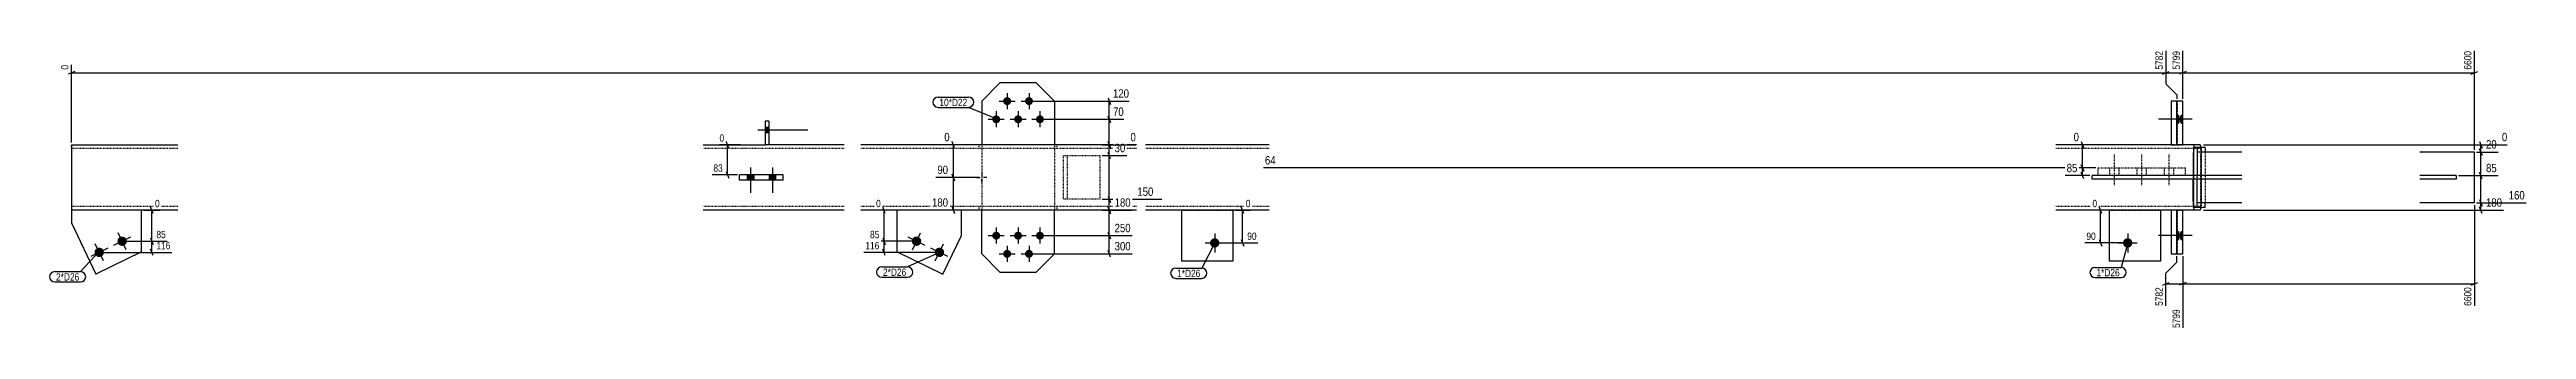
# Model space of a CAD drawing. Header units: millimetres. Extents: x 24 to 44783, y 9 to 937.
# Drawn here: x 23442 to 30245, y 10 to 780 of the extents above; entities that cross this region are included whole.
import ezdxf

# ---------------------------------------------------------------- set-up
doc = ezdxf.new("R2010")
doc.units = ezdxf.units.MM
doc.linetypes.add('DXK_LINE_DOT2', pattern=[3.9198, 1.9599, -1.9599])
for name, color, linetype in [('MÅLSÆTNING', 7, 'Continuous'), ('STÅL', 7, 'Continuous'), ('TEKST', 7, 'Continuous')]:
    doc.layers.add(name, color=color, linetype=linetype)
doc.styles.add('Arial Narrow', font='ARIALN.TTF', dxfattribs={"height": 0.2})

msp = doc.modelspace()

# ---------------------------------------------------------------- hatches: boundary and pattern name
at = {"layer": 'STÅL', "linetype": 'Continuous'}
for points in [[(26072.6, 649.3, -1), (26072.6, 627.3, -1)], [(26132.6, 649.3, -1), (26132.6, 627.3, -1)], [(25417.6, 551.3), (25417.6, 565.3), (25407.6, 565.3), (25407.6, 551.3)], [(25417.6, 551.3), (25417.6, 565.3), (25407.6, 565.3), (25407.6, 551.3)], [(26042.6, 599.3, -1), (26042.6, 577.3, -1)], [(26102.6, 599.3, -1), (26102.6, 577.3, -1)], [(26162.6, 599.3, -1), (26162.6, 577.3, -1)], [(29284.7, 588.3), (29284.8, 591), (29285.1, 593.6), (29285.6, 595.9), (29286.2, 598), (29286.9, 599.6), (29287.8, 600.7), (29288.7, 601.2), (29289.6, 601.2), (29290.5, 600.7), (29291.3, 599.6), (29292.1, 598), (29292.7, 595.9), (29293.2, 593.6), (29293.4, 591), (29293.5, 588.3), (29293.4, 585.6), (29293.2, 583), (29292.7, 580.7), (29292.1, 578.6), (29291.3, 577), (29290.5, 575.9), (29289.6, 575.4), (29288.7, 575.4), (29287.8, 575.9), (29286.9, 577), (29286.2, 578.6), (29285.6, 580.7), (29285.1, 583), (29284.8, 585.6)], [(29293.3, 588.3), (29293.4, 591), (29293.7, 593.6), (29294.2, 595.9), (29294.8, 598), (29295.5, 599.6), (29296.3, 600.7), (29297.2, 601.2), (29298.1, 601.2), (29299, 600.7), (29299.8, 599.6), (29300.5, 598), (29301.1, 595.9), (29301.6, 593.6), (29301.9, 591), (29302, 588.3), (29301.9, 585.6), (29301.6, 583), (29301.1, 580.7), (29300.5, 578.6), (29299.8, 577), (29299, 575.9), (29298.1, 575.4), (29297.2, 575.4), (29296.3, 575.9), (29295.5, 577), (29294.8, 578.6), (29294.2, 580.7), (29293.7, 583), (29293.4, 585.6)], [(25376.7, 435.8), (25358.7, 435.8), (25358.7, 420.8), (25376.7, 420.8)], [(25436.7, 435.8), (25418.7, 435.8), (25418.7, 420.8), (25436.7, 420.8)], [(26042.6, 279.3, -1), (26042.6, 257.3, -1)], [(26102.6, 279.3, -1), (26102.6, 257.3, -1)], [(26162.6, 279.3, -1), (26162.6, 257.3, -1)], [(29284.7, 268.3), (29284.8, 271), (29285.1, 273.6), (29285.6, 275.9), (29286.2, 278), (29286.9, 279.6), (29287.8, 280.7), (29288.7, 281.2), (29289.6, 281.2), (29290.5, 280.7), (29291.3, 279.6), (29292.1, 278), (29292.7, 275.9), (29293.2, 273.6), (29293.4, 271), (29293.5, 268.3), (29293.4, 265.6), (29293.2, 263), (29292.7, 260.7), (29292.1, 258.6), (29291.3, 257), (29290.5, 255.9), (29289.6, 255.4), (29288.7, 255.4), (29287.8, 255.9), (29286.9, 257), (29286.2, 258.6), (29285.6, 260.7), (29285.1, 263), (29284.8, 265.6)], [(29293.3, 268.3), (29293.4, 271), (29293.7, 273.6), (29294.2, 275.9), (29294.8, 278), (29295.5, 279.6), (29296.3, 280.7), (29297.2, 281.2), (29298.1, 281.2), (29299, 280.7), (29299.8, 279.6), (29300.5, 278), (29301.1, 275.9), (29301.6, 273.6), (29301.9, 271), (29302, 268.3), (29301.9, 265.6), (29301.6, 263), (29301.1, 260.7), (29300.5, 258.6), (29299.8, 257), (29299, 255.9), (29298.1, 255.4), (29297.2, 255.4), (29296.3, 255.9), (29295.5, 257), (29294.8, 258.6), (29294.2, 260.7), (29293.7, 263), (29293.4, 265.6)], [(23567.1, 216.7, -1), (23590.5, 228.1, -1)], [(23630.1, 247.3, -1), (23653.4, 258.7, -1)], [(25811.9, 258.7, -1), (25835.2, 247.3, -1)], [(25874.8, 228.1, -1), (25898.2, 216.7, -1)], [(26072.6, 229.3, -1), (26072.6, 207.3, -1)], [(26132.6, 229.3, -1), (26132.6, 207.3, -1)], [(26642.6, 261.3, -1), (26642.6, 235.3, -1)], [(29150.1, 261.3, -1), (29150.1, 235.3, -1)]]:
    msp.add_hatch(color=96, dxfattribs=at).paths.add_polyline_path(points)

# ---------------------------------------------------------------- linework, layer by layer
at = {"layer": 'MÅLSÆTNING', "color": 7, "linetype": 'Continuous'}
for p, q in [((29254.9, 776.1), (29254.9, 685.9)), ((29301.9, 644.3), (29301.9, 776.1)), ((23511.6, 719.5), (23493.6, 712.3)), ((23502.6, 524.3), (23502.6, 737.7)), ((29245.9, 712.3), (29263.9, 719.5)), ((29254.9, 715.9), (29301.9, 715.9)), ((29254.9, 685.9), (29284.9, 655.9)), ((29254.9, 685.9), (29284.9, 655.9)), ((29310.9, 719.5), (29292.9, 712.3)), ((30093.6, 712.3), (30111.6, 719.5)), ((26138.6, 638.3), (26407.2, 638.3)), ((26349.5, 647.3), (26356.7, 629.3)), ((26353.1, 588.3), (26353.1, 638.3)), ((29284.9, 655.9), (29284.9, 644.3)), ((29284.9, 655.9), (29284.9, 644.3)), ((26168.6, 588.3), (26392.6, 588.3)), ((26168.6, 588.3), (26392.6, 588.3)), ((26356.7, 579.3), (26349.5, 597.3)), ((26349.5, 597.3), (26356.7, 579.3)), ((25339.7, 518.3), (25282.4, 518.3)), ((25307.8, 509.3), (25300.6, 527.3)), ((25304.2, 435.8), (25304.2, 518.3)), ((25996.6, 518.3), (25899.9, 518.3)), ((25928.3, 509.3), (25921.1, 527.3)), ((25924.7, 428.3), (25924.7, 518.3)), ((26333.7, 488.3), (26401.3, 488.3)), ((26356.7, 479.3), (26349.5, 497.3)), ((26353.1, 368.3), (26353.1, 488.3)), ((29064.3, 518.3), (29001.6, 518.3)), ((29022.8, 527.3), (29030, 509.3)), ((29026.4, 454.5), (29026.4, 518.3)), ((25331.7, 435.8), (25261.9, 435.8)), ((25300.6, 444.8), (25307.8, 426.8)), ((25996.6, 428.3), (25876.5, 428.3)), ((25996.6, 428.3), (25876.5, 428.3)), ((25921.1, 437.3), (25928.3, 419.3)), ((25928.3, 419.3), (25921.1, 437.3)), ((25924.7, 338.3), (25924.7, 428.3)), ((29063.1, 454.5), (26776.2, 454.5)), ((29063.1, 454.5), (26776.2, 454.5)), ((29046.6, 433.3), (28978.2, 433.3)), ((29030, 445.5), (29022.8, 463.5)), ((29022.8, 463.5), (29030, 445.5)), ((29030, 424.3), (29022.8, 442.3)), ((29026.4, 433.3), (29026.4, 454.5)), ((30058.6, 433.3), (30167.9, 433.3)), ((30123.4, 424.3), (30116.2, 442.3)), ((23726.7, 329.3), (23719.5, 347.3)), ((25737.9, 329.3), (25730.7, 347.3)), ((25921.1, 347.3), (25928.3, 329.3)), ((26333.7, 368.3), (26497.4, 368.3)), ((26333.7, 368.3), (26497.4, 368.3)), ((26349.5, 377.3), (26356.7, 359.3)), ((26349.5, 377.3), (26356.7, 359.3)), ((26722.7, 329.3), (26715.5, 347.3)), ((29078.7, 329.3), (29071.5, 347.3)), ((30108.6, 358.3), (30245, 358.3)), ((30116.2, 367.3), (30123.4, 349.3)), ((30123.4, 329.3), (30116.2, 347.3)), ((30119.8, 338.3), (30119.8, 358.3)), ((23701.1, 338.3), (23744.9, 338.3)), ((25764.2, 338.3), (25712.5, 338.3)), ((25734.3, 253), (25734.3, 338.3)), ((25996.6, 338.3), (25861.9, 338.3)), ((26349.5, 277.3), (26356.7, 259.3)), ((26698.6, 338.3), (26740.9, 338.3)), ((26719.1, 248.3), (26719.1, 338.3)), ((29094.1, 338.3), (29053.3, 338.3)), ((29075.1, 248.3), (29075.1, 338.3)), ((29358.4, 338.3), (30182.6, 338.3)), ((23584.8, 222.4), (23778.2, 222.4)), ((23647.7, 253), (23765.4, 253)), ((23719.5, 262), (23726.7, 244)), ((23726.7, 213.4), (23719.5, 231.4)), ((23723.1, 222.4), (23723.1, 253)), ((25880.5, 222.4), (25679.2, 222.4)), ((25817.6, 253), (25692, 253)), ((25817.6, 253), (25692, 253)), ((25730.7, 262), (25737.9, 244)), ((25730.7, 262), (25737.9, 244)), ((25737.9, 213.4), (25730.7, 231.4)), ((25734.3, 222.4), (25734.3, 253)), ((26138.6, 218.3), (26416, 218.3)), ((26168.6, 268.3), (26416, 268.3)), ((26356.7, 209.3), (26349.5, 227.3)), ((26353.1, 218.3), (26353.1, 268.3)), ((26648.6, 248.3), (26761.4, 248.3)), ((26715.5, 257.3), (26722.7, 239.3)), ((29144.1, 248.3), (29032.8, 248.3)), ((29071.5, 257.3), (29078.7, 239.3)), ((29284.9, 195.5), (29284.9, 212.3)), ((29301.9, 212.3), (29301.9, 14.4)), ((29301.9, 212.3), (29301.9, 14.4)), ((29245.9, 131.9), (29263.9, 139.1)), ((29254.9, 165.5), (29284.9, 195.5)), ((29254.9, 75.3), (29254.9, 165.5)), ((29310.9, 139.1), (29292.9, 131.9)), ((29310.9, 139.1), (29292.9, 131.9)), ((30093.6, 131.9), (30111.6, 139.1)), ((29254.9, 135.5), (29301.9, 135.5)), ((29301.9, 135.5), (30102.6, 135.5))]:
    msp.add_line(p, q, dxfattribs=at)
at = {"layer": 'STÅL', "color": 2, "linetype": 'Continuous'}
for p, q in [((26052.6, 688.3), (26002.6, 638.3)), ((26152.6, 688.3), (26052.6, 688.3)), ((26202.6, 638.3), (26152.6, 688.3)), ((26002.6, 638.3), (26002.6, 518.3)), ((26202.6, 638.3), (26202.6, 518.3)), ((29301.9, 638.3), (29270, 638.3)), ((29270, 638.3), (29270, 518.3)), ((29284.9, 518.3), (29284.9, 638.3)), ((29301.9, 518.3), (29301.9, 638.3)), ((25417.6, 583.3), (25407.6, 583.3)), ((25407.6, 583.3), (25407.6, 518.3)), ((25417.6, 583.3), (25417.6, 518.3)), ((23502.6, 518.3), (23502.6, 493.3)), ((23502.6, 518.3), (23795.1, 518.3)), ((23502.6, 493.3), (23502.6, 363.3)), ((25237.7, 518.3), (25407.6, 518.3)), ((25417.6, 518.3), (25407.6, 518.3)), ((25625.1, 518.3), (25417.6, 518.3)), ((26427.7, 518.3), (25670.2, 518.3)), ((26792.6, 518.3), (26452.6, 518.3)), ((29270, 518.3), (28952.6, 518.3)), ((29270, 518.3), (29284.9, 518.3)), ((29285.5, 518.3), (29284.9, 518.3)), ((29349.3, 518.3), (29285.5, 518.3)), ((29330.5, 502.9), (29330.3, 493.3)), ((29330.3, 493.3), (29330.3, 433.3)), ((29331.2, 511), (29330.5, 502.9)), ((29332.2, 516.4), (29331.2, 511)), ((29363.2, 510.8), (29331.3, 510.8)), ((29331.3, 510.8), (29331.3, 433.3)), ((29333.4, 518.3), (29332.2, 516.4)), ((29341.2, 510.8), (29341.2, 433.3)), ((29463.2, 498.3), (29341.4, 498.3)), ((29341.4, 498.3), (29341.4, 433.3)), ((29350.5, 516.4), (29349.3, 518.3)), ((29351.5, 511), (29350.5, 516.4)), ((29351.5, 510.8), (29351.5, 511)), ((29363.2, 510.8), (29363.2, 498.3)), ((30102.6, 498.3), (29952.6, 498.3)), ((30102.6, 358.3), (30102.6, 498.3)), ((25337.7, 420.8), (25337.7, 435.8)), ((25457.7, 435.8), (25337.7, 435.8)), ((25457.7, 420.8), (25337.7, 420.8)), ((25457.7, 420.8), (25457.7, 435.8)), ((29052.6, 423.3), (29052.6, 433.3)), ((29463.2, 433.3), (29052.6, 433.3)), ((29463.2, 423.3), (29052.6, 423.3)), ((29330.3, 363.3), (29330.3, 423.3)), ((29331.3, 345.8), (29331.3, 423.3)), ((29341.2, 345.8), (29341.2, 423.3)), ((29341.4, 358.3), (29341.4, 423.3)), ((30052.6, 433.3), (29952.6, 433.3)), ((30052.6, 423.3), (29952.6, 423.3)), ((30052.6, 433.3), (30052.6, 423.3)), ((23502.6, 363.3), (23502.6, 338.3)), ((29330.3, 363.3), (29330.5, 353.7)), ((29330.5, 353.7), (29331.2, 345.6)), ((29331.2, 345.6), (29332.2, 340.2)), ((29363.2, 345.8), (29331.3, 345.8)), ((29332.2, 340.2), (29333.4, 338.3)), ((29463.2, 358.3), (29341.4, 358.3)), ((29349.3, 338.3), (29350.5, 340.2)), ((29350.5, 340.2), (29351.5, 345.6)), ((29351.5, 345.6), (29351.5, 345.8)), ((29363.2, 345.8), (29363.2, 358.3)), ((30102.6, 358.3), (29952.6, 358.3)), ((23795.1, 338.3), (23502.6, 338.3)), ((23502.6, 338.3), (23502.6, 303.3)), ((23502.6, 303.3), (23569.2, 162.2)), ((23695.1, 223.4), (23695.1, 338.3)), ((25625.1, 338.3), (25237.7, 338.3)), ((26427.7, 338.3), (25670.2, 338.3)), ((25770.2, 223.4), (25770.2, 338.3)), ((25947.4, 268.3), (25947.4, 338.3)), ((26002.6, 218.3), (26002.6, 338.3)), ((26202.6, 218.3), (26202.6, 338.3)), ((26792.6, 338.3), (26452.6, 338.3)), ((26552.6, 198.3), (26552.6, 338.3)), ((26692.6, 338.3), (26692.6, 198.3)), ((29270, 338.3), (28952.6, 338.3)), ((29100.1, 198.3), (29100.1, 338.3)), ((29240.1, 338.3), (29240.1, 198.3)), ((29270, 338.3), (29270, 218.3)), ((29284.9, 338.3), (29270, 338.3)), ((29285.5, 338.3), (29284.9, 338.3)), ((29284.9, 218.3), (29284.9, 338.3)), ((29349.3, 338.3), (29285.5, 338.3)), ((29301.9, 218.3), (29301.9, 338.3)), ((23695.1, 223.4), (23569.2, 162.2)), ((25770.2, 223.4), (25896.1, 162.2)), ((25896.1, 162.2), (25947.4, 268.3)), ((26052.6, 168.3), (26002.6, 218.3)), ((26152.6, 168.3), (26202.6, 218.3)), ((29270, 218.3), (29301.9, 218.3)), ((26052.6, 168.3), (26152.6, 168.3)), ((26692.6, 198.3), (26552.6, 198.3)), ((29240.1, 198.3), (29100.1, 198.3))]:
    msp.add_line(p, q, dxfattribs=at)
at = {"layer": 'STÅL', "color": 96, "linetype": 'Continuous'}
for p, q in [((26050.6, 638.3), (26094.6, 638.3)), ((26072.6, 660.3), (26072.6, 616.3)), ((26110.6, 638.3), (26154.6, 638.3)), ((26132.6, 660.3), (26132.6, 616.3)), ((25525.1, 558.3), (25387.6, 558.3)), ((25525.1, 558.3), (25387.6, 558.3)), ((25417.6, 565.3), (25407.6, 565.3)), ((25417.6, 565.3), (25407.6, 565.3)), ((25417.6, 551.3), (25407.6, 551.3)), ((25417.6, 551.3), (25407.6, 551.3)), ((26020.6, 588.3), (26064.6, 588.3)), ((26042.6, 610.3), (26042.6, 566.3)), ((26080.6, 588.3), (26124.6, 588.3)), ((26102.6, 610.3), (26102.6, 566.3)), ((26140.6, 588.3), (26184.6, 588.3)), ((26162.6, 610.3), (26162.6, 566.3)), ((29318.9, 588.3), (29234.5, 588.3)), ((29327.4, 588.3), (29243.1, 588.3)), ((25358.7, 435.8), (25358.7, 420.8)), ((25367.7, 455.8), (25367.7, 385.8)), ((25376.7, 435.8), (25376.7, 420.8)), ((25418.7, 435.8), (25418.7, 420.8)), ((25427.7, 455.8), (25427.7, 385.8)), ((25436.7, 435.8), (25436.7, 420.8)), ((25988.6, 428.3), (25998, 428.3)), ((26002.6, 442.3), (26002.6, 433)), ((26002.6, 414.3), (26002.6, 423.6)), ((26016.6, 428.3), (26007.3, 428.3)), ((23653.1, 229.6), (23630.4, 276.4)), ((25812.2, 229.6), (25834.9, 276.4)), ((26042.6, 290.3), (26042.6, 246.3)), ((26102.6, 290.3), (26102.6, 246.3)), ((26162.6, 290.3), (26162.6, 246.3)), ((26642.6, 274.3), (26642.6, 222.3)), ((29150.1, 274.3), (29150.1, 222.3)), ((23602.2, 233.8), (23555.4, 211.1)), ((23590.2, 199), (23567.4, 245.8)), ((23665.1, 264.4), (23618.4, 241.7)), ((25846.9, 241.7), (25800.2, 264.4)), ((25909.9, 211.1), (25863.1, 233.8)), ((25875.1, 199), (25897.9, 245.8)), ((26020.6, 268.3), (26064.6, 268.3)), ((26050.6, 218.3), (26094.6, 218.3)), ((26072.6, 240.3), (26072.6, 196.3)), ((26080.6, 268.3), (26124.6, 268.3)), ((26110.6, 218.3), (26154.6, 218.3)), ((26132.6, 240.3), (26132.6, 196.3)), ((26140.6, 268.3), (26184.6, 268.3)), ((26616.6, 248.3), (26668.6, 248.3)), ((29124.1, 248.3), (29176.1, 248.3)), ((29318.9, 268.3), (29234.5, 268.3)), ((29327.4, 268.3), (29243.1, 268.3))]:
    msp.add_line(p, q, dxfattribs=at)
at = {"layer": 'STÅL', "color": 7, "linetype": 'DXK_LINE_DOT2'}
for p, q in [((29287, 518.3), (29287, 638.3)), ((23502.6, 511), (23502.6, 518.3)), ((23795.1, 508.3), (23502.6, 508.3)), ((25625.1, 508.3), (25237.7, 508.3)), ((25417.6, 518.3), (25407.6, 518.3)), ((26427.7, 508.3), (25670.2, 508.3)), ((25995.6, 508.3), (25995.6, 518.3)), ((26002.6, 518.3), (26002.6, 338.3)), ((26202.6, 518.3), (26202.6, 338.3)), ((26209.6, 508.3), (26209.6, 518.3)), ((26227.7, 368.3), (26227.7, 488.3)), ((26227.7, 488.3), (26327.7, 488.3)), ((26237.7, 488.3), (26237.7, 368.3)), ((26327.7, 368.3), (26327.7, 488.3)), ((26792.6, 508.3), (26452.6, 508.3)), ((29349.3, 508.3), (28952.6, 508.3)), ((29284.9, 518.3), (29270, 518.3)), ((29284.9, 518.3), (29301.9, 518.3)), ((29331.5, 493.3), (29331.7, 499)), ((29331.5, 363.3), (29331.5, 493.3)), ((29331.7, 499), (29332.1, 503.9)), ((29332.1, 503.9), (29332.7, 507.2)), ((29332.7, 507.2), (29333.4, 508.3)), ((29349.3, 508.3), (29350, 507.2)), ((29350, 507.2), (29350.6, 503.9)), ((29350.6, 503.9), (29351, 499)), ((29351, 499), (29351.2, 493.3)), ((29351.2, 363.3), (29351.2, 493.3)), ((29352.2, 502.9), (29351.5, 510.8)), ((29352.4, 493.3), (29352.2, 502.9)), ((29352.4, 363.3), (29352.4, 493.3)), ((29353.3, 345.8), (29353.3, 510.8)), ((29363.2, 498.3), (29363.2, 358.3)), ((29069.1, 434.5), (29069.1, 454.5)), ((29069.1, 454.5), (29309.1, 454.5)), ((29069.1, 434.5), (29309.1, 434.5)), ((29309.1, 434.5), (29309.1, 454.5)), ((29330.3, 433.3), (29330.3, 423.3)), ((29331.3, 433.3), (29331.3, 423.3)), ((29341.2, 433.3), (29341.2, 423.3)), ((29341.4, 423.3), (29341.4, 433.3)), ((23795.1, 348.3), (23502.6, 348.3)), ((25625.1, 348.3), (25237.7, 348.3)), ((26427.7, 348.3), (25670.2, 348.3)), ((25995.6, 338.3), (25995.6, 348.3)), ((26209.6, 338.3), (26209.6, 348.3)), ((26327.7, 368.3), (26227.7, 368.3)), ((26792.6, 348.3), (26452.6, 348.3)), ((29349.3, 348.3), (28952.6, 348.3)), ((29331.7, 357.6), (29331.5, 363.3)), ((29332.1, 352.7), (29331.7, 357.6)), ((29332.7, 349.4), (29332.1, 352.7)), ((29333.4, 348.3), (29332.7, 349.4)), ((29350, 349.4), (29349.3, 348.3)), ((29350.6, 352.7), (29350, 349.4)), ((29351, 357.6), (29350.6, 352.7)), ((29351.2, 363.3), (29351, 357.6)), ((29351.5, 345.8), (29352.2, 353.7)), ((29352.2, 353.7), (29352.4, 363.3)), ((23695.1, 338.3), (23502.6, 338.3)), ((25947.4, 338.3), (25770.2, 338.3)), ((26552.6, 338.3), (26692.6, 338.3)), ((29100.1, 338.3), (29240.1, 338.3)), ((29284.9, 338.3), (29270, 338.3)), ((29284.9, 338.3), (29301.9, 338.3)), ((29287, 218.3), (29287, 338.3))]:
    msp.add_line(p, q, dxfattribs=at)
at = {"layer": 'STÅL', "color": 96, "linetype": 'DXK_LINE_DOT2'}
for p, q in [((29114.1, 407), (29114.1, 492)), ((29189.1, 407), (29189.1, 492)), ((29264.1, 407), (29264.1, 492)), ((29101.1, 434.5), (29101.1, 454.5)), ((29127.1, 434.5), (29127.1, 454.5)), ((29176.1, 434.5), (29176.1, 454.5)), ((29202.1, 434.5), (29202.1, 454.5)), ((29251.1, 434.5), (29251.1, 454.5)), ((29277.1, 434.5), (29277.1, 454.5))]:
    msp.add_line(p, q, dxfattribs=at)

# ---------------------------------------------------------------- wipeouts: each hides what was drawn before it
at = {"color": 0}
msp.add_wipeout([(25963.1, 624.6), (25963.1, 645.6), (25886.3, 645.6), (25886.3, 624.6)], dxfattribs=at).dxf.layer = 'TEKST'

# ---------------------------------------------------------------- next in the draw order: wipeouts: each hides what was drawn before it
at = {"color": 0, "linetype": 'Continuous'}
for points in [[(29297.7, 780.3), (29268.3, 780.3), (29268.3, 720.7), (29297.7, 720.7)], [(26412, 643.1), (26412, 676.7), (26358.5, 676.7), (26358.5, 643.1)], [(25299.4, 522.5), (25299.4, 551.9), (25278.2, 551.9), (25278.2, 522.5)], [(25919.3, 523.1), (25919.3, 556.7), (25895.1, 556.7), (25895.1, 523.1)], [(29021, 523.1), (29021, 556.7), (28996.8, 556.7), (28996.8, 523.1)], [(26401.8, 493.1), (26401.8, 526.7), (26362.9, 526.7), (26362.9, 493.1)], [(25295.5, 440), (25295.5, 469.4), (25261.5, 469.4), (25261.5, 440)], [(25914.9, 433.1), (25914.9, 466.7), (25876.1, 466.7), (25876.1, 433.1)], [(25729.5, 342.5), (25729.5, 371.9), (25708.3, 371.9), (25708.3, 342.5)], [(25914.9, 343.1), (25914.9, 376.7), (25861.5, 376.7), (25861.5, 343.1)], [(26497.8, 373.1), (26497.8, 406.7), (26425.3, 406.7), (26425.3, 373.1)], [(26745.1, 342.5), (26745.1, 371.9), (26723.9, 371.9), (26723.9, 342.5)], [(29070.3, 342.5), (29070.3, 371.9), (29049.1, 371.9), (29049.1, 342.5)], [(30245.4, 363.1), (30245.4, 396.7), (30191.9, 396.7), (30191.9, 363.1)], [(23765.7, 257.2), (23765.7, 286.6), (23731.8, 286.6), (23731.8, 257.2)], [(25725.7, 257.2), (25725.7, 286.6), (25691.7, 286.6), (25691.7, 257.2)], [(26416.4, 273.1), (26416.4, 306.7), (26362.9, 306.7), (26362.9, 273.1)], [(26761.8, 252.5), (26761.8, 281.9), (26727.8, 281.9), (26727.8, 252.5)], [(29066.4, 252.5), (29066.4, 281.9), (29032.5, 281.9), (29032.5, 252.5)], [(29297.7, 69.8), (29268.3, 69.8), (29268.3, 10.2), (29297.7, 10.2)]]:
    msp.add_wipeout(points, dxfattribs=at).dxf.layer = 'MÅLSÆTNING'
at = {"color": 0}
for points in [[(25963.1, 624.6), (25963.1, 645.6), (25886.3, 645.6), (25886.3, 624.6)], [(23524, 144.8), (23524, 165.8), (23460.1, 165.8), (23460.1, 144.8)], [(25795.5, 157.8), (25795.5, 178.8), (25731.5, 178.8), (25731.5, 157.8)], [(26603.2, 154.5), (26603.2, 175.5), (26539.2, 175.5), (26539.2, 154.5)], [(29128.2, 156.6), (29128.2, 177.6), (29064.3, 177.6), (29064.3, 156.6)]]:
    msp.add_wipeout(points, dxfattribs=at).dxf.layer = 'TEKST'

# ---------------------------------------------------------------- next in the draw order: linework, layer by layer
at = {"layer": 'MÅLSÆTNING', "color": 7, "linetype": 'Continuous'}
for p, q in [((29254.9, 776.1), (29254.9, 685.9)), ((29301.9, 644.3), (29301.9, 776.1)), ((23502.6, 715.9), (29254.9, 715.9)), ((29245.9, 712.3), (29263.9, 719.5)), ((29310.9, 719.5), (29292.9, 712.3)), ((29301.9, 715.9), (30102.6, 715.9)), ((26353.1, 518.3), (26353.1, 588.3)), ((26333.7, 518.3), (26426, 518.3)), ((26333.7, 518.3), (26426, 518.3)), ((26333.7, 488.3), (26401.3, 488.3)), ((26356.7, 509.3), (26349.5, 527.3)), ((26349.5, 527.3), (26356.7, 509.3)), ((26356.7, 479.3), (26349.5, 497.3)), ((26353.1, 488.3), (26353.1, 518.3)), ((26356.7, 329.3), (26349.5, 347.3)), ((26349.5, 347.3), (26356.7, 329.3)), ((26353.1, 338.3), (26353.1, 368.3)), ((26333.7, 338.3), (26416, 338.3)), ((26333.7, 338.3), (26416, 338.3))]:
    msp.add_line(p, q, dxfattribs=at)
at = {"layer": 'TEKST', "color": 7, "linetype": 'Continuous'}
for p, q in [((25882.7, 649.2), (25966.7, 649.2)), ((25882.7, 621), (25966.7, 621)), ((26043.7, 589.4), (25966.7, 621))]:
    msp.add_line(p, q, dxfattribs=at)
for centre, start, end in [((25882.7, 635.1), 90, 270), ((25966.7, 635.1), 270, 90)]:
    msp.add_arc(centre, 14.1, start, end, dxfattribs=at)

# ---------------------------------------------------------------- next in the draw order: texts
at = {"layer": 'MÅLSÆTNING', "color": 3, "linetype": 'Continuous', "style": 'Arial Narrow'}
msp.add_text('5799', height=20.04, rotation=90.00021, dxfattribs=at).set_placement((29293.5, 724.9))
for s, height, p in [('120', 22.91, (26363.3, 647.9)), ('0', 20, (25282.4, 526.7)), ('0', 22.9, (25899.9, 527.9)), ('0', 22.9, (29001.6, 527.9)), ('30', 22.91, (26367.7, 497.9)), ('83', 20.04, (25265.7, 444.2)), ('90', 22.91, (25880.9, 437.9)), ('0', 20, (25712.5, 346.7)), ('180', 22.91, (25866.3, 347.9)), ('150', 22.91, (26430.1, 377.9)), ('0', 20, (26728.1, 346.7)), ('0', 20, (29053.3, 346.7)), ('90', 20.04, (26732, 256.7)), ('90', 20.04, (29036.7, 256.7))]:
    msp.add_text(s, height=height, dxfattribs=at).set_placement(p)
at = {"layer": 'TEKST', "color": 3, "style": 'Arial Narrow'}
msp.add_text('10*D22', height=20.04, dxfattribs=at).set_placement((25886.3, 624.6))

# ---------------------------------------------------------------- next in the draw order: wipeouts: each hides what was drawn before it
at = {"color": 0, "linetype": 'Continuous'}
for points in [[(28968.6, 459.3), (28968.6, 492.9), (26775.8, 492.9), (26775.8, 459.3)], [(30183, 343.1), (30183, 376.7), (30129.5, 376.7), (30129.5, 343.1)], [(23778.5, 226.6), (23778.5, 256), (23731.8, 256), (23731.8, 226.6)], [(25725.7, 226.6), (25725.7, 256), (25678.9, 256), (25678.9, 226.6)], [(26416.4, 223.1), (26416.4, 256.7), (26362.9, 256.7), (26362.9, 223.1)], [(29250.7, 130.7), (29221.3, 130.7), (29221.3, 71.1), (29250.7, 71.1)]]:
    msp.add_wipeout(points, dxfattribs=at).dxf.layer = 'MÅLSÆTNING'
at = {"color": 0}
for points in [[(23524, 144.8), (23524, 165.8), (23460.1, 165.8), (23460.1, 144.8)], [(25795.5, 157.8), (25795.5, 178.8), (25731.5, 178.8), (25731.5, 157.8)], [(26603.2, 154.5), (26603.2, 175.5), (26539.2, 175.5), (26539.2, 154.5)], [(29128.2, 156.6), (29128.2, 177.6), (29064.3, 177.6), (29064.3, 156.6)]]:
    msp.add_wipeout(points, dxfattribs=at).dxf.layer = 'TEKST'

# ---------------------------------------------------------------- next in the draw order: linework, layer by layer
at = {"layer": 'MÅLSÆTNING', "color": 7, "linetype": 'Continuous'}
for p, q in [((30119.8, 358.3), (30119.8, 433.3)), ((30102.6, 352.3), (30102.6, 75.3)), ((30108.6, 358.3), (30245, 358.3)), ((30116.2, 367.3), (30123.4, 349.3)), ((23723.1, 253), (23723.1, 338.3)), ((26356.7, 259.3), (26349.5, 277.3)), ((26353.1, 268.3), (26353.1, 338.3)), ((23647.7, 253), (23765.4, 253)), ((23719.5, 262), (23726.7, 244)), ((26168.6, 268.3), (26416, 268.3))]:
    msp.add_line(p, q, dxfattribs=at)
at = {"layer": 'TEKST', "color": 7, "linetype": 'Continuous'}
for p, q in [((23579, 225), (23527.6, 169.4)), ((25886.5, 222.4), (25799.1, 182.4)), ((26642.6, 248.3), (26606.8, 179.1)), ((29150.1, 248.3), (29131.8, 181.2)), ((23456.5, 169.4), (23527.6, 169.4)), ((23456.5, 141.2), (23527.6, 141.2)), ((25727.9, 182.4), (25799.1, 182.4)), ((25727.9, 154.2), (25799.1, 154.2)), ((26535.6, 179.1), (26606.8, 179.1)), ((26535.6, 150.9), (26606.8, 150.9)), ((29060.7, 181.2), (29131.8, 181.2)), ((29060.7, 153), (29131.8, 153))]:
    msp.add_line(p, q, dxfattribs=at)
for centre, start, end in [((23456.5, 155.3), 90, 270), ((23527.6, 155.3), 270, 90), ((25727.9, 168.3), 90, 270), ((25799.1, 168.3), 270, 90), ((26535.6, 165), 90, 270), ((26606.8, 165), 270, 90), ((29060.7, 167.1), 90, 270), ((29131.8, 167.1), 270, 90)]:
    msp.add_arc(centre, 14.1, start, end, dxfattribs=at)

# ---------------------------------------------------------------- next in the draw order: texts
at = {"layer": 'MÅLSÆTNING', "color": 3, "linetype": 'Continuous', "style": 'Arial Narrow'}
for s, height, p in [('64', 22.91, (26780.6, 464.1)), ('180', 22.91, (30134.3, 347.9)), ('160', 22.91, (30196.7, 367.9)), ('85', 20.04, (23736, 261.4)), ('85', 20.04, (25695.9, 261.4)), ('250', 22.91, (26367.7, 277.9)), ('116', 20.04, (23736, 230.8)), ('116', 20.04, (25683.1, 230.8)), ('300', 22.91, (26367.7, 227.9))]:
    msp.add_text(s, height=height, dxfattribs=at).set_placement(p)
for s, p in [('5782', (29246.5, 75.3)), ('5799', (29293.5, 14.4))]:
    msp.add_text(s, height=20.04, rotation=90.00021, dxfattribs=at).set_placement(p)
at = {"layer": 'TEKST', "color": 3, "style": 'Arial Narrow'}
for s, p in [('2*D26', (23460.1, 144.8)), ('2*D26', (25731.5, 157.8)), ('1*D26', (26539.2, 154.5)), ('1*D26', (29064.3, 156.6))]:
    msp.add_text(s, height=20.04, dxfattribs=at).set_placement(p)

# ---------------------------------------------------------------- next in the draw order: wipeouts: each hides what was drawn before it
at = {"color": 0, "linetype": 'Continuous'}
for points in [[(29250.7, 780.3), (29221.3, 780.3), (29221.3, 720.7), (29250.7, 720.7)], [(23498.4, 741.9), (23469, 741.9), (23469, 720.7), (23498.4, 720.7)], [(26397.4, 593.1), (26397.4, 626.7), (26358.5, 626.7), (26358.5, 593.1)], [(26430.8, 523.1), (26430.8, 556.7), (26406.5, 556.7), (26406.5, 523.1)], [(29016.6, 438.1), (29016.6, 471.7), (28977.8, 471.7), (28977.8, 438.1)]]:
    msp.add_wipeout(points, dxfattribs=at).dxf.layer = 'MÅLSÆTNING'

# ---------------------------------------------------------------- next in the draw order: texts
at = {"layer": 'MÅLSÆTNING', "color": 3, "linetype": 'Continuous', "style": 'Arial Narrow'}
for s, height, p in [('5782', 20.04, (29246.5, 724.9)), ('0', 20, (23494.2, 724.9))]:
    msp.add_text(s, height=height, rotation=90.00021, dxfattribs=at).set_placement(p)
for s, height, p in [('70', 22.91, (26363.3, 597.9)), ('0', 22.9, (26411.3, 527.9)), ('85', 22.91, (28982.6, 442.9))]:
    msp.add_text(s, height=height, dxfattribs=at).set_placement(p)

# ---------------------------------------------------------------- next in the draw order: wipeouts: each hides what was drawn before it
at = {"color": 0, "linetype": 'Continuous'}
for points in [[(30168.4, 438.1), (30168.4, 471.7), (30129.5, 471.7), (30129.5, 438.1)], [(23749.1, 342.5), (23749.1, 371.9), (23727.9, 371.9), (23727.9, 342.5)], [(26416.4, 343.1), (26416.4, 376.7), (26362.9, 376.7), (26362.9, 343.1)], [(30098.4, 130.7), (30069, 130.7), (30069, 71.1), (30098.4, 71.1)]]:
    msp.add_wipeout(points, dxfattribs=at).dxf.layer = 'MÅLSÆTNING'

# ---------------------------------------------------------------- next in the draw order: linework, layer by layer
at = {"layer": 'MÅLSÆTNING', "color": 7, "linetype": 'Continuous'}
for p, q in [((30108.6, 498.3), (30167.9, 498.3)), ((30116.2, 507.3), (30123.4, 489.3)), ((30119.8, 433.3), (30119.8, 498.3)), ((30058.6, 433.3), (30167.9, 433.3)), ((30123.4, 424.3), (30116.2, 442.3))]:
    msp.add_line(p, q, dxfattribs=at)

# ---------------------------------------------------------------- next in the draw order: texts
at = {"layer": 'MÅLSÆTNING', "color": 3, "linetype": 'Continuous', "style": 'Arial Narrow'}
for s, height, p in [('85', 22.91, (30134.3, 442.9)), ('0', 20, (23732.1, 346.7)), ('180', 22.91, (26367.7, 347.9))]:
    msp.add_text(s, height=height, dxfattribs=at).set_placement(p)
msp.add_text('6600', height=20.04, rotation=90.00021, dxfattribs=at).set_placement((30094.2, 75.3))

# ---------------------------------------------------------------- next in the draw order: wipeouts: each hides what was drawn before it
at = {"color": 0, "linetype": 'Continuous'}
msp.add_wipeout([(30168.4, 503.1), (30168.4, 536.7), (30129.5, 536.7), (30129.5, 503.1)], dxfattribs=at).dxf.layer = 'MÅLSÆTNING'

# ---------------------------------------------------------------- next in the draw order: linework, layer by layer
at = {"layer": 'MÅLSÆTNING', "color": 7, "linetype": 'Continuous'}
for p, q in [((30102.6, 504.3), (30102.6, 776.1)), ((29358.4, 518.3), (30192.6, 518.3)), ((30108.6, 498.3), (30167.9, 498.3)), ((30116.2, 527.3), (30123.4, 509.3)), ((30123.4, 489.3), (30116.2, 507.3)), ((30119.8, 498.3), (30119.8, 518.3))]:
    msp.add_line(p, q, dxfattribs=at)

# ---------------------------------------------------------------- next in the draw order: texts
at = {"layer": 'MÅLSÆTNING', "color": 3, "linetype": 'Continuous', "style": 'Arial Narrow'}
msp.add_text('20', height=22.91, dxfattribs=at).set_placement((30134.3, 507.9))

# ---------------------------------------------------------------- next in the draw order: wipeouts: each hides what was drawn before it
at = {"color": 0, "linetype": 'Continuous'}
for points in [[(30098.4, 780.3), (30069, 780.3), (30069, 720.7), (30098.4, 720.7)], [(30197.4, 523.1), (30197.4, 556.7), (30173.2, 556.7), (30173.2, 523.1)]]:
    msp.add_wipeout(points, dxfattribs=at).dxf.layer = 'MÅLSÆTNING'

# ---------------------------------------------------------------- next in the draw order: texts
at = {"layer": 'MÅLSÆTNING', "color": 3, "linetype": 'Continuous', "style": 'Arial Narrow'}
msp.add_text('6600', height=20.04, rotation=90.00021, dxfattribs=at).set_placement((30094.2, 724.9))
msp.add_text('0', height=22.9, dxfattribs=at).set_placement((30178, 527.9))

doc.saveas('drawing.dxf')
